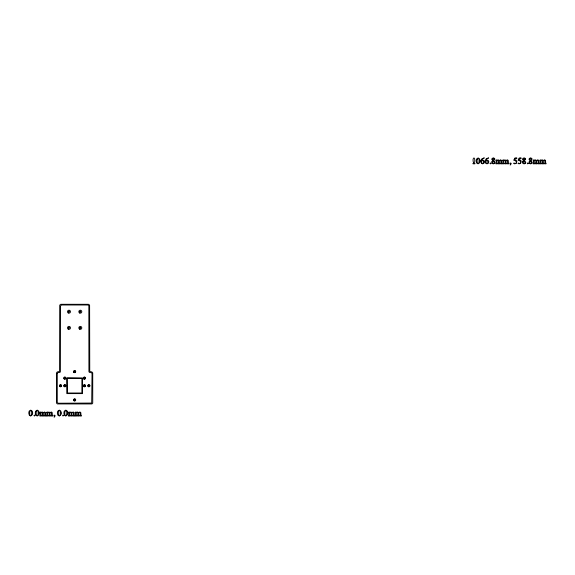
<?xml version="1.0" encoding="UTF-8"?>
<svg xmlns="http://www.w3.org/2000/svg" width="575" height="575" viewBox="0 0 575 575"><rect width="100%" height="100%" fill="white"/><g stroke="black" fill="none" stroke-linecap="round" stroke-linejoin="round"><path stroke-width="0.86" d="M74.649 371.63L75.505 371.63M64.853 378.106L65.708 378.106A0.855 0.855 0 0 1 64.429 378.839A0.855 0.855 0 0 1 64.429 377.365A0.855 0.855 0 0 1 65.708 378.106M84.446 378.106L85.301 378.106A0.855 0.855 0 0 1 84.022 378.839A0.855 0.855 0 0 1 84.022 377.365A0.855 0.855 0 0 1 85.301 378.106M60.533 385.76L61.388 385.76A0.855 0.855 0 0 1 60.109 386.501A0.855 0.855 0 0 1 60.109 385.027A0.855 0.855 0 0 1 61.388 385.76M64.853 385.768L65.708 385.768A0.855 0.855 0 0 1 64.429 386.508A0.855 0.855 0 0 1 64.429 385.034A0.855 0.855 0 0 1 65.708 385.768M84.446 385.768L85.301 385.768A0.855 0.855 0 0 1 84.022 386.508A0.855 0.855 0 0 1 84.022 385.034A0.855 0.855 0 0 1 85.301 385.768M88.859 385.76L89.714 385.76A0.855 0.855 0 0 1 88.435 386.501A0.855 0.855 0 0 1 88.435 385.027A0.855 0.855 0 0 1 89.714 385.76M74.642 399.927L75.498 399.927A0.855 0.855 0 0 1 74.218 400.667A0.855 0.855 0 0 1 74.218 399.194A0.855 0.855 0 0 1 75.498 399.927M56.422 373.412L56.558 403.053A1.66 1.66 0 0 0 57.45 403.938L91.856 403.952A1.653 1.653 0 0 0 92.74 403.061L92.733 372.931A1.926 1.926 0 0 0 91.698 371.888L89.757 371.457L89.614 305.332A1.919 1.919 0 0 0 88.579 304.297L60.749 304.29A1.919 1.919 0 0 0 59.707 305.325L59.563 371.464L57.486 371.86A1.754 1.754 0 0 0 56.587 372.729L56.422 373.412M57.277 373.477L57.277 402.371L58.125 403.226L91.691 403.061L92.029 373.664C91.978 371.73 88.96 373.448 88.909 371.515L88.83 305.663L87.846 305.002L61.482 304.994L60.418 306.058L60.418 371.522C60.375 373.484 57.435 371.658 57.277 373.477M29.727 411.52L29.727 414.697L30.741 415.775L31.596 415.092L31.69 411.484L30.712 410.342L29.727 411.52M36.218 411.52L36.218 414.697L37.238 415.775L38.087 415.092L38.18 411.484L37.203 410.342L36.218 411.52M58.334 411.52L58.341 414.697L59.354 415.775L60.203 415.092L60.296 411.484L59.318 410.342L58.334 411.52M64.824 411.52L64.831 414.697L65.845 415.775L66.693 415.092L66.786 411.484L65.809 410.342L64.824 411.52M477.128 159.368L477.135 162.553L478.148 163.623L478.997 162.948L479.09 159.34L478.113 158.197L477.128 159.368M68.375 311.521C69.151 313.928 70.251 309.817 68.375 311.521M68.375 327.7C69.151 330.115 70.251 326.003 68.375 327.7M66.592 378.307L66.808 393.609L82.491 393.609L82.491 377.926L67.412 377.674L66.592 378.307M67.419 378.537L67.419 393.005L81.887 393.005L81.887 378.53L67.419 378.537M79.709 311.528C80.478 313.943 81.578 309.824 79.709 311.528M79.702 327.714C80.478 330.122 81.578 326.011 79.702 327.714M42.579 414.92L42.464 415.624C40.458 416.128 45.382 416.128 43.384 415.632L43.262 412.943L44.196 412.426L44.807 412.771L44.778 415.66C42.852 416.092 47.632 416.092 45.72 415.675L45.461 412.527L44.548 411.973L43.182 412.706L42.27 411.973L40.918 412.649C41.623 411.204 38.626 412.699 40.157 412.627L40.07 415.711C38.259 416.077 43.003 416.063 41.062 415.689L40.954 412.936L41.393 412.57L42.492 412.843L42.579 414.92M49.306 414.92L49.198 415.624C47.193 416.128 52.117 416.128 50.118 415.632L49.996 412.943L50.923 412.426L51.542 412.771L51.513 415.66C49.587 416.092 54.359 416.092 52.454 415.675L52.188 412.527L51.283 411.973L49.917 412.706L48.997 411.973L47.653 412.649C48.35 411.204 45.353 412.699 46.891 412.627L46.805 415.711C44.994 416.077 49.73 416.063 47.797 415.689L47.682 412.936L48.127 412.57L49.22 412.843L49.306 414.92M71.185 414.92L71.07 415.624C69.072 416.128 73.988 416.128 71.99 415.632L71.875 412.943L72.802 412.426L73.413 412.771L73.384 415.66C71.458 416.092 76.238 416.092 74.326 415.675L74.067 412.527L73.154 411.973L71.789 412.706L70.876 411.973L69.525 412.649C70.229 411.204 67.232 412.699 68.763 412.627L68.677 415.711C66.865 416.077 71.609 416.063 69.676 415.689L69.561 412.936L69.999 412.57L71.099 412.843L71.185 414.92M77.913 414.92L77.805 415.624C75.799 416.128 80.723 416.128 78.725 415.632L78.603 412.943L79.53 412.426L80.148 412.771L80.119 415.66C78.193 416.092 82.972 416.092 81.061 415.675L80.795 412.527L79.889 411.973L78.523 412.706L77.603 411.973L76.259 412.649C76.964 411.204 73.967 412.699 75.498 412.627L75.411 415.711C73.6 416.077 78.337 416.063 76.403 415.689L76.295 412.936L76.734 412.57L77.833 412.843L77.913 414.92M498.633 162.775L498.525 163.48C496.52 163.983 501.443 163.976 499.438 163.48L499.323 160.799L500.25 160.281L500.861 160.626L500.832 163.516C498.906 163.947 503.686 163.94 501.781 163.53L501.515 160.382L500.602 159.828L499.244 160.562L498.324 159.828L496.973 160.497C497.677 159.059 494.68 160.554 496.211 160.475L496.124 163.566C494.313 163.925 499.057 163.918 497.123 163.544L497.008 160.792L497.447 160.418L498.547 160.691L498.633 162.775M505.36 162.775L505.253 163.48C503.247 163.983 508.171 163.976 506.173 163.48L506.05 160.799L506.985 160.281L507.596 160.626L507.567 163.516C505.641 163.947 510.42 163.94 508.508 163.53L508.243 160.382L507.337 159.828L505.971 160.562L505.058 159.828L503.707 160.497C504.412 159.074 501.407 160.554 502.945 160.475L502.859 163.566C501.048 163.925 505.784 163.918 503.851 163.544L503.743 160.792L504.182 160.418L505.281 160.691L505.36 162.775M535.893 162.775L535.785 163.48C533.78 163.983 538.703 163.976 536.705 163.48L536.583 160.799L537.51 160.281L538.121 160.626L538.099 163.516C536.173 163.947 540.946 163.94 539.041 163.53L538.775 160.382L537.869 159.828L536.504 160.562L535.584 159.828L534.24 160.497C534.937 159.074 531.94 160.554 533.471 160.475L533.384 163.566C531.573 163.925 536.317 163.918 534.383 163.544L534.268 160.792L534.707 160.418L535.807 160.691L535.893 162.775M542.628 162.775L542.512 163.48C540.507 163.983 545.431 163.976 543.433 163.48L543.31 160.799L544.245 160.281L544.856 160.626L544.827 163.516C542.901 163.947 547.68 163.94 545.768 163.53L545.51 160.382L544.597 159.828L543.231 160.562L542.318 159.828L540.967 160.497C541.672 159.074 538.667 160.554 540.205 160.475L540.119 163.566C538.308 163.925 543.052 163.918 541.111 163.544L541.003 160.792L541.442 160.418L542.541 160.691L542.628 162.775M32.667 413.022L32.408 414.611L30.691 416.012L29.325 415.251L28.75 413.058L29.131 411.183L30.734 410.112L32.243 411.132L32.667 413.022M39.157 413.022L38.899 414.611L37.181 416.012L35.815 415.251L35.24 413.058L35.628 411.183L37.224 410.112L38.733 411.132L39.157 413.022M61.273 413.022L61.015 414.611L59.304 416.012L57.931 415.251L57.356 413.058L57.744 411.183L59.34 410.112L60.849 411.132L61.273 413.022M67.764 413.022L67.505 414.611L65.794 416.012L64.422 415.251L63.847 413.058L64.235 411.183L65.83 410.112L67.34 411.132L67.764 413.022M480.067 160.878L479.809 162.466L478.098 163.861L476.725 163.106L476.15 160.914L476.538 159.038L478.134 157.967L479.643 158.987L480.067 160.878M481.627 160.849L481.793 162.955L482.72 163.616L483.453 163.192L483.503 161.187L482.497 160.461L481.627 160.849M485.954 160.849L486.119 162.955L487.047 163.616L487.78 163.192L487.83 161.187L486.824 160.461L485.954 160.849M492.502 161.676L492.638 163.3L494.133 163.372L494.119 161.949L493.034 161.079L492.502 161.676M523.279 161.676L523.408 163.3L524.903 163.372L524.889 161.949L523.803 161.079L523.279 161.676M529.769 161.676L529.898 163.3L531.393 163.372L531.379 161.949L530.294 161.079L529.769 161.676M513.899 160.123L515.265 160.497L516.429 162.071L516.07 163.127L515.214 163.552L513.985 163.013L513.612 163.329L514.704 163.875L516.386 163.25L516.896 160.899L514.539 159.476L514.898 158.736C517.45 159.498 517.773 156.846 514.841 158.06L513.913 160.08M518.226 160.123L519.592 160.497L520.756 162.071L520.397 163.127L519.541 163.552L518.312 163.013L517.938 163.329L519.031 163.875L520.713 163.25L521.223 160.899L518.866 159.476L519.225 158.736C521.777 159.498 522.1 156.846 519.168 158.06L518.24 160.08M473.592 163.02L473.433 163.516C470.86 163.94 477.013 163.897 474.504 163.559C475.949 154.991 471.522 157.399 473.592 163.02M494.263 159.153L493.451 160.411L492.372 159.031L493.264 158.19L494.263 159.153M525.033 159.153L524.22 160.411L523.142 159.031L524.033 158.19L525.033 159.153M531.523 159.153L530.711 160.411L529.633 159.031L530.524 158.19L531.523 159.153M54.74 416.056L54.1 417.162L55.078 415.84L54.862 415.258L53.985 415.207L54.014 415.876L54.74 416.056M510.794 163.911L510.162 165.018L511.132 163.695L510.923 163.113L510.039 163.063L510.068 163.731L510.794 163.911M484.452 161.862L483.956 163.257L482.662 163.875L481.311 163.178L480.7 161.323L481.879 158.765C487.507 156.968 481.562 158.183 481.735 160.439L482.863 160.066L483.992 160.533L484.452 161.862M488.779 161.862L488.283 163.257L486.989 163.875L485.638 163.178L485.027 161.323L486.206 158.765C491.833 156.968 485.889 158.183 486.062 160.439L487.19 160.066L488.319 160.533L488.779 161.862M492.02 161.539L491.683 162.488L492.171 163.494L493.357 163.875L494.579 163.458L495.039 162.438L493.702 160.583L494.874 159.174L494.471 158.326L493.393 157.952L492.193 158.341L491.726 159.289L492.804 160.899L492.02 161.539M522.797 161.539L522.452 162.488L522.941 163.494L524.127 163.875L525.356 163.458L525.809 162.438L524.472 160.583L525.643 159.174L525.248 158.326L524.163 157.952L522.962 158.341L522.495 159.289L523.573 160.899L522.797 161.539M529.288 161.539L528.942 162.488L529.431 163.494L530.617 163.875L531.846 163.458L532.299 162.438L530.962 160.583L532.134 159.174L531.738 158.326L530.653 157.952L529.453 158.341L528.986 159.289L530.064 160.899L529.288 161.539M34.888 415.545L34.414 416.027L33.932 415.545L34.414 415.071L34.888 415.545M63.494 415.545L63.02 416.027L62.538 415.545L63.02 415.071L63.494 415.545M490.942 163.401L490.468 163.882L489.986 163.401L490.468 162.926L490.942 163.401M528.209 163.401L527.728 163.882L527.246 163.401L527.728 162.926L528.209 163.401M68.245 312.973A1.488 1.488 0 0 0 70.481 311.679A1.488 1.488 0 0 0 68.245 310.392A1.488 1.488 0 0 0 68.245 312.973M64.105 378.86A1.064 1.064 0 0 0 65.888 378.372A1.064 1.064 0 0 0 64.58 377.078A1.064 1.064 0 0 0 64.105 378.86M88.277 386.652A1.064 1.064 0 0 0 89.923 385.818A1.064 1.064 0 0 0 88.377 384.812A1.064 1.064 0 0 0 88.277 386.652M73.967 400.753A1.064 1.064 0 0 0 75.692 400.099A1.064 1.064 0 0 0 74.268 398.935A1.064 1.064 0 0 0 73.967 400.753M68.238 329.159A1.488 1.488 0 0 0 70.481 327.865A1.488 1.488 0 0 0 68.238 326.578A1.488 1.488 0 0 0 68.238 329.159M59.937 386.644A1.064 1.064 0 0 0 61.597 385.839A1.064 1.064 0 0 0 60.073 384.804A1.064 1.064 0 0 0 59.937 386.644M79.573 312.98A1.488 1.488 0 0 0 81.808 311.693A1.488 1.488 0 0 0 79.573 310.399A1.488 1.488 0 0 0 79.573 312.98M79.573 329.166A1.488 1.488 0 0 0 81.808 327.872A1.488 1.488 0 0 0 79.573 326.586A1.488 1.488 0 0 0 79.573 329.166M74.074 372.521A1.064 1.064 0 0 0 75.713 371.687A1.064 1.064 0 0 0 74.168 370.681A1.064 1.064 0 0 0 74.074 372.521M83.914 379.026A1.064 1.064 0 0 0 85.51 378.106A1.064 1.064 0 0 0 83.914 377.178A1.064 1.064 0 0 0 83.914 379.026M64.213 386.616A1.064 1.064 0 0 0 65.909 385.897A1.064 1.064 0 0 0 64.443 384.79A1.064 1.064 0 0 0 64.213 386.616M83.857 386.652A1.064 1.064 0 0 0 85.51 385.839A1.064 1.064 0 0 0 83.979 384.812A1.064 1.064 0 0 0 83.857 386.652M73.916 372.054A0.855 0.855 0 0 0 75.39 372.054A0.855 0.855 0 0 0 74.649 370.774A0.855 0.855 0 0 0 73.916 372.054"/></g></svg>
